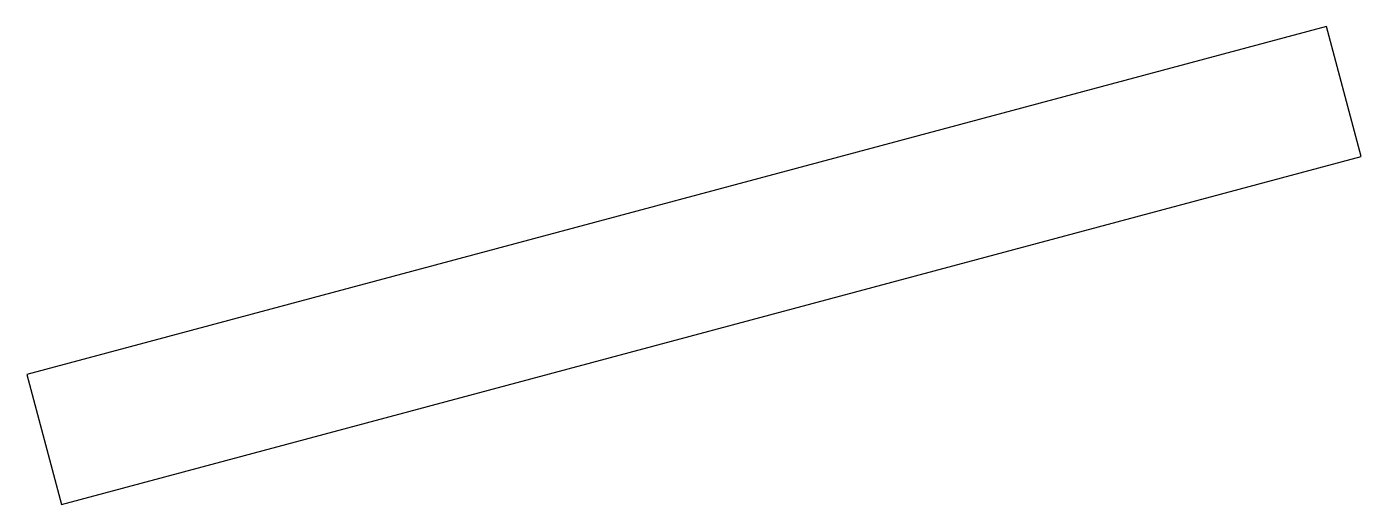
# Model space of a CAD drawing. Header units: metres. Extents: x -49.6 to 49.6, y -17.8 to 17.8.
import ezdxf

# ---------------------------------------------------------------- set-up
doc = ezdxf.new("R2010")
doc.units = ezdxf.units.M

msp = doc.modelspace()

# ---------------------------------------------------------------- linework, layer by layer
for p, q in [((47.002, 17.771), (-49.59, -8.111)), ((49.59, 8.111), (47.002, 17.771)), ((-47.002, -17.771), (49.59, 8.111)), ((-49.59, -8.111), (-47.002, -17.771))]:
    msp.add_line(p, q)

doc.saveas('drawing.dxf')
